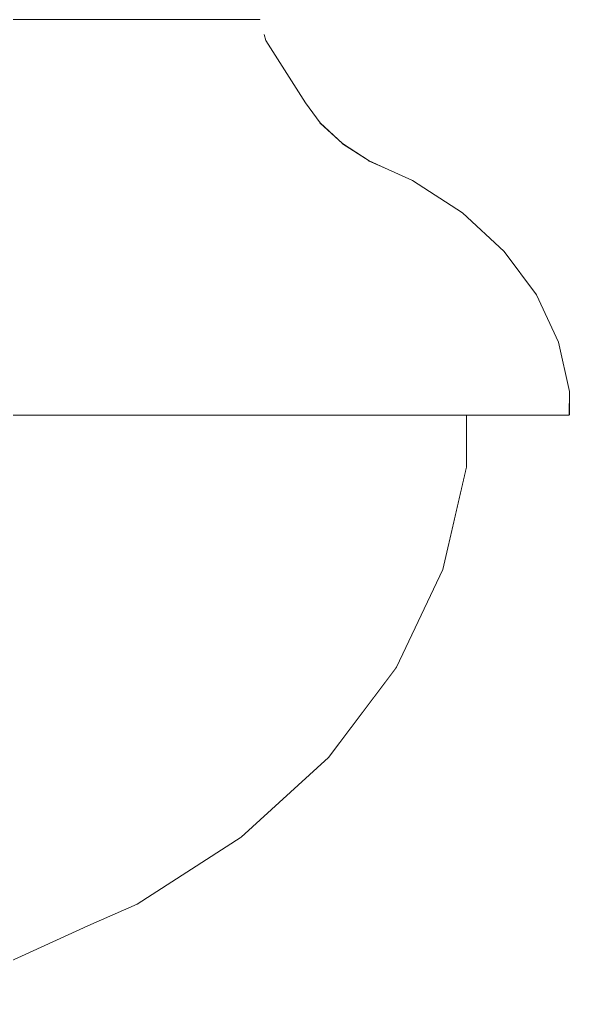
# Model space of a CAD drawing. Header units: millimetres. Extents: x 14397 to 67587, y -11631 to -8348.
# Drawn here: x 14977.6 to 15047.2, y -10570.1 to -10447.5 of the extents above; entities that cross this region are included whole.
import ezdxf

# ---------------------------------------------------------------- set-up
doc = ezdxf.new("R2010")
doc.units = ezdxf.units.MM
doc.header["$MEASUREMENT"] = 0
doc.linetypes.add('Wipeout_Contour', pattern=[1000, 0, -1000])
doc.layers.add('NewA-Ee_40_20-M_GeneralFFAndEInternalSanitary', color=7, linetype='Continuous')

# ---------------------------------------------------------------- blocks, each defined once
blk = doc.blocks.new('Section Elem_9_1', base_point=(6197.13, -111297.47))
at = {"color": 254, "linetype": 'Wipeout_Contour', "lineweight": 0, "ltscale": 73140.189749}
blk.add_wipeout([(15007.98, -10447.47), (15004.71, -10447.47), (15004.84, -10447.57), (15008.11, -10447.57)], dxfattribs=at).dxf.layer = 'NewA-Ee_40_20-M_GeneralFFAndEInternalSanitary'
at = {"color": 254, "linetype": 'Wipeout_Contour', "lineweight": 0, "ltscale": 73119.007672}
blk.add_wipeout([(15004.71, -10447.47), (14995.08, -10447.47), (14995.19, -10447.57), (15004.84, -10447.57)], dxfattribs=at).dxf.layer = 'NewA-Ee_40_20-M_GeneralFFAndEInternalSanitary'
at = {"color": 254, "linetype": 'Wipeout_Contour', "lineweight": 0, "ltscale": 73077.625061}
blk.add_wipeout([(14979.51, -10447.47), (14979.61, -10447.57), (14995.19, -10447.57), (14995.08, -10447.47)], dxfattribs=at).dxf.layer = 'NewA-Ee_40_20-M_GeneralFFAndEInternalSanitary'
at = {"color": 254, "linetype": 'Wipeout_Contour', "lineweight": 0, "ltscale": 73144.45961}
blk.add_wipeout([(15008.11, -10447.57), (15004.84, -10447.57), (15005.45, -10450.13), (15008.73, -10450.13)], dxfattribs=at).dxf.layer = 'NewA-Ee_40_20-M_GeneralFFAndEInternalSanitary'
at = {"layer": 'NewA-Ee_40_20-M_GeneralFFAndEInternalSanitary', "color": 1, "linetype": 'Continuous', "lineweight": 18}
for p, q in [((15007.98, -10447.47), (15008, -10447.47)), ((15008, -10447.45), (15008.01, -10447.5))]:
    blk.add_line(p, q, dxfattribs=at)
at = {"color": 254, "linetype": 'Wipeout_Contour', "lineweight": 0, "ltscale": 73017.958804}
blk.add_wipeout([(14979.51, -10447.47), (14958.72, -10447.47), (14958.8, -10447.57), (14979.61, -10447.57)], dxfattribs=at).dxf.layer = 'NewA-Ee_40_20-M_GeneralFFAndEInternalSanitary'
at = {"color": 254, "linetype": 'Wipeout_Contour', "lineweight": 0, "ltscale": 73123.222308}
blk.add_wipeout([(15004.84, -10447.57), (14995.19, -10447.57), (14995.76, -10450.13), (15005.45, -10450.13)], dxfattribs=at).dxf.layer = 'NewA-Ee_40_20-M_GeneralFFAndEInternalSanitary'
at = {"layer": 'NewA-Ee_40_20-M_GeneralFFAndEInternalSanitary', "color": 1, "linetype": 'Continuous', "lineweight": 18}
blk.add_line((15007.98, -10447.47), (15004.71, -10447.47), dxfattribs=at)
at = {"color": 254, "linetype": 'Wipeout_Contour', "lineweight": 0, "ltscale": 73081.731228}
blk.add_wipeout([(14995.19, -10447.57), (14979.61, -10447.57), (14980.11, -10450.13), (14995.76, -10450.13)], dxfattribs=at).dxf.layer = 'NewA-Ee_40_20-M_GeneralFFAndEInternalSanitary'
at = {"color": 254, "linetype": 'Wipeout_Contour', "lineweight": 0, "ltscale": 73165.607746}
blk.add_wipeout([(15005.45, -10450.13), (15010.38, -10458.02), (15013.78, -10458.02), (15008.73, -10450.13)], dxfattribs=at).dxf.layer = 'NewA-Ee_40_20-M_GeneralFFAndEInternalSanitary'
at = {"layer": 'NewA-Ee_40_20-M_GeneralFFAndEInternalSanitary', "color": 1, "linetype": 'Continuous', "lineweight": 18}
blk.add_line((15004.71, -10447.47), (14995.08, -10447.47), dxfattribs=at)
at = {"color": 254, "linetype": 'Wipeout_Contour', "lineweight": 0, "ltscale": 73021.908551}
blk.add_wipeout([(14979.61, -10447.57), (14958.8, -10447.57), (14959.21, -10450.13), (14980.11, -10450.13)], dxfattribs=at).dxf.layer = 'NewA-Ee_40_20-M_GeneralFFAndEInternalSanitary'
at = {"color": 254, "linetype": 'Wipeout_Contour', "lineweight": 0, "ltscale": 73143.957661}
blk.add_wipeout([(15005.45, -10450.13), (14995.76, -10450.13), (15000.35, -10458.02), (15010.38, -10458.02)], dxfattribs=at).dxf.layer = 'NewA-Ee_40_20-M_GeneralFFAndEInternalSanitary'
at = {"layer": 'NewA-Ee_40_20-M_GeneralFFAndEInternalSanitary', "color": 1, "linetype": 'Continuous', "lineweight": 18}
for p, q in [((14772.13, -10447.45), (15008, -10447.45)), ((14979.51, -10447.47), (14958.72, -10447.47)), ((14995.08, -10447.47), (14979.51, -10447.47)), ((15008.55, -10449.38), (15008.76, -10450.12))]:
    blk.add_line(p, q, dxfattribs=at)
at = {"color": 254, "linetype": 'Wipeout_Contour', "lineweight": 0, "ltscale": 73101.64886}
blk.add_wipeout([(14980.11, -10450.13), (14984.14, -10458.02), (15000.35, -10458.02), (14995.76, -10450.13)], dxfattribs=at).dxf.layer = 'NewA-Ee_40_20-M_GeneralFFAndEInternalSanitary'
at = {"color": 254, "linetype": 'Wipeout_Contour', "lineweight": 0, "ltscale": 73188.678839}
blk.add_wipeout([(15013.78, -10458.02), (15010.38, -10458.02), (15012.17, -10460.56), (15015.61, -10460.56)], dxfattribs=at).dxf.layer = 'NewA-Ee_40_20-M_GeneralFFAndEInternalSanitary'
at = {"color": 254, "linetype": 'Wipeout_Contour', "lineweight": 0, "ltscale": 73040.64492}
blk.add_wipeout([(14959.21, -10450.13), (14962.51, -10458.02), (14984.14, -10458.02), (14980.11, -10450.13)], dxfattribs=at).dxf.layer = 'NewA-Ee_40_20-M_GeneralFFAndEInternalSanitary'
at = {"color": 254, "linetype": 'Wipeout_Contour', "lineweight": 0, "ltscale": 73166.512438}
blk.add_wipeout([(15010.38, -10458.02), (15000.35, -10458.02), (15002.01, -10460.56), (15012.17, -10460.56)], dxfattribs=at).dxf.layer = 'NewA-Ee_40_20-M_GeneralFFAndEInternalSanitary'
at = {"layer": 'NewA-Ee_40_20-M_GeneralFFAndEInternalSanitary', "color": 1, "linetype": 'Continuous', "lineweight": 18}
blk.add_line((15008.76, -10450.12), (15013.8, -10458), dxfattribs=at)
at = {"color": 254, "linetype": 'Wipeout_Contour', "lineweight": 0, "ltscale": 73123.203865}
blk.add_wipeout([(14984.14, -10458.02), (14985.61, -10460.56), (15002.01, -10460.56), (15000.35, -10458.02)], dxfattribs=at).dxf.layer = 'NewA-Ee_40_20-M_GeneralFFAndEInternalSanitary'
at = {"color": 254, "linetype": 'Wipeout_Contour', "lineweight": 0, "ltscale": 73202.129938}
blk.add_wipeout([(15015.61, -10460.56), (15012.17, -10460.56), (15014.93, -10463.17), (15018.43, -10463.17)], dxfattribs=at).dxf.layer = 'NewA-Ee_40_20-M_GeneralFFAndEInternalSanitary'
at = {"color": 254, "linetype": 'Wipeout_Contour', "lineweight": 0, "ltscale": 73060.761156}
blk.add_wipeout([(14962.51, -10458.02), (14963.7, -10460.56), (14985.61, -10460.56), (14984.14, -10458.02)], dxfattribs=at).dxf.layer = 'NewA-Ee_40_20-M_GeneralFFAndEInternalSanitary'
at = {"color": 254, "linetype": 'Wipeout_Contour', "lineweight": 0, "ltscale": 73179.618695}
blk.add_wipeout([(15012.17, -10460.56), (15002.01, -10460.56), (15004.58, -10463.17), (15014.93, -10463.17)], dxfattribs=at).dxf.layer = 'NewA-Ee_40_20-M_GeneralFFAndEInternalSanitary'
at = {"layer": 'NewA-Ee_40_20-M_GeneralFFAndEInternalSanitary', "color": 1, "linetype": 'Continuous', "lineweight": 18}
blk.add_line((15013.8, -10458), (15015.63, -10460.55), dxfattribs=at)
at = {"color": 254, "linetype": 'Wipeout_Contour', "lineweight": 0, "ltscale": 73135.633963}
blk.add_wipeout([(14985.61, -10460.56), (14987.87, -10463.17), (15004.58, -10463.17), (15002.01, -10460.56)], dxfattribs=at).dxf.layer = 'NewA-Ee_40_20-M_GeneralFFAndEInternalSanitary'
at = {"color": 254, "linetype": 'Wipeout_Contour', "lineweight": 0, "ltscale": 73217.687373}
blk.add_wipeout([(15018.43, -10463.17), (15014.93, -10463.17), (15018.23, -10465.37), (15021.81, -10465.37)], dxfattribs=at).dxf.layer = 'NewA-Ee_40_20-M_GeneralFFAndEInternalSanitary'
at = {"color": 254, "linetype": 'Wipeout_Contour', "lineweight": 0, "ltscale": 73072.216164}
blk.add_wipeout([(14963.7, -10460.56), (14965.55, -10463.17), (14987.87, -10463.17), (14985.61, -10460.56)], dxfattribs=at).dxf.layer = 'NewA-Ee_40_20-M_GeneralFFAndEInternalSanitary'
at = {"color": 254, "linetype": 'Wipeout_Contour', "lineweight": 0, "ltscale": 73194.715016}
blk.add_wipeout([(15014.93, -10463.17), (15004.58, -10463.17), (15007.65, -10465.37), (15018.23, -10465.37)], dxfattribs=at).dxf.layer = 'NewA-Ee_40_20-M_GeneralFFAndEInternalSanitary'
at = {"layer": 'NewA-Ee_40_20-M_GeneralFFAndEInternalSanitary', "color": 1, "linetype": 'Continuous', "lineweight": 18}
blk.add_line((15015.63, -10460.55), (15018.46, -10463.16), dxfattribs=at)
at = {"color": 254, "linetype": 'Wipeout_Contour', "lineweight": 0, "ltscale": 73149.828347}
blk.add_wipeout([(14987.87, -10463.17), (14990.57, -10465.37), (15007.65, -10465.37), (15004.58, -10463.17)], dxfattribs=at).dxf.layer = 'NewA-Ee_40_20-M_GeneralFFAndEInternalSanitary'
at = {"color": 254, "linetype": 'Wipeout_Contour', "lineweight": 0, "ltscale": 73229.749504}
blk.add_wipeout([(15021.81, -10465.37), (15018.23, -10465.37), (15020.1, -10466.22), (15023.72, -10466.22)], dxfattribs=at).dxf.layer = 'NewA-Ee_40_20-M_GeneralFFAndEInternalSanitary'
at = {"color": 254, "linetype": 'Wipeout_Contour', "lineweight": 0, "ltscale": 73085.110307}
blk.add_wipeout([(14987.87, -10463.17), (14965.55, -10463.17), (14967.75, -10465.37), (14990.57, -10465.37)], dxfattribs=at).dxf.layer = 'NewA-Ee_40_20-M_GeneralFFAndEInternalSanitary'
at = {"color": 254, "linetype": 'Wipeout_Contour', "lineweight": 0, "ltscale": 73206.380479}
blk.add_wipeout([(15018.23, -10465.37), (15007.65, -10465.37), (15009.39, -10466.22), (15020.1, -10466.22)], dxfattribs=at).dxf.layer = 'NewA-Ee_40_20-M_GeneralFFAndEInternalSanitary'
at = {"layer": 'NewA-Ee_40_20-M_GeneralFFAndEInternalSanitary', "color": 1, "linetype": 'Continuous', "lineweight": 18}
blk.add_line((15018.46, -10463.16), (15021.84, -10465.35), dxfattribs=at)
at = {"color": 254, "linetype": 'Wipeout_Contour', "lineweight": 0, "ltscale": 73160.723009}
blk.add_wipeout([(15007.65, -10465.37), (14990.57, -10465.37), (14992.09, -10466.22), (15009.39, -10466.22)], dxfattribs=at).dxf.layer = 'NewA-Ee_40_20-M_GeneralFFAndEInternalSanitary'
at = {"color": 254, "linetype": 'Wipeout_Contour', "lineweight": 0, "ltscale": 73241.443523}
blk.add_wipeout([(15023.72, -10466.22), (15020.1, -10466.22), (15023.58, -10467.82), (15027.29, -10467.82)], dxfattribs=at).dxf.layer = 'NewA-Ee_40_20-M_GeneralFFAndEInternalSanitary'
at = {"color": 254, "linetype": 'Wipeout_Contour', "lineweight": 0, "ltscale": 73094.894919}
blk.add_wipeout([(14990.57, -10465.37), (14967.75, -10465.37), (14969, -10466.22), (14992.09, -10466.22)], dxfattribs=at).dxf.layer = 'NewA-Ee_40_20-M_GeneralFFAndEInternalSanitary'
at = {"color": 254, "linetype": 'Wipeout_Contour', "lineweight": 0, "ltscale": 73217.668558}
blk.add_wipeout([(15020.1, -10466.22), (15009.39, -10466.22), (15012.63, -10467.82), (15023.58, -10467.82)], dxfattribs=at).dxf.layer = 'NewA-Ee_40_20-M_GeneralFFAndEInternalSanitary'
at = {"layer": 'NewA-Ee_40_20-M_GeneralFFAndEInternalSanitary', "color": 1, "linetype": 'Continuous', "lineweight": 18}
blk.add_line((15021.84, -10465.35), (15023.75, -10466.21), dxfattribs=at)
at = {"color": 254, "linetype": 'Wipeout_Contour', "lineweight": 0, "ltscale": 73171.214074}
blk.add_wipeout([(15009.39, -10466.22), (14992.09, -10466.22), (14994.94, -10467.82), (15012.63, -10467.82)], dxfattribs=at).dxf.layer = 'NewA-Ee_40_20-M_GeneralFFAndEInternalSanitary'
at = {"color": 254, "linetype": 'Wipeout_Contour', "lineweight": 0, "ltscale": 73263.959303}
blk.add_wipeout([(15023.58, -10467.82), (15029.73, -10471.92), (15033.59, -10471.92), (15027.29, -10467.82)], dxfattribs=at).dxf.layer = 'NewA-Ee_40_20-M_GeneralFFAndEInternalSanitary'
at = {"color": 254, "linetype": 'Wipeout_Contour', "lineweight": 0, "ltscale": 73104.236384}
blk.add_wipeout([(14992.09, -10466.22), (14969, -10466.22), (14971.33, -10467.82), (14994.94, -10467.82)], dxfattribs=at).dxf.layer = 'NewA-Ee_40_20-M_GeneralFFAndEInternalSanitary'
at = {"color": 254, "linetype": 'Wipeout_Contour', "lineweight": 0, "ltscale": 73239.452866}
blk.add_wipeout([(15012.63, -10467.82), (15018.36, -10471.92), (15029.73, -10471.92), (15023.58, -10467.82)], dxfattribs=at).dxf.layer = 'NewA-Ee_40_20-M_GeneralFFAndEInternalSanitary'
at = {"layer": 'NewA-Ee_40_20-M_GeneralFFAndEInternalSanitary', "color": 1, "linetype": 'Continuous', "lineweight": 18}
blk.add_line((15023.75, -10466.21), (15027.31, -10467.81), dxfattribs=at)
at = {"color": 254, "linetype": 'Wipeout_Contour', "lineweight": 0, "ltscale": 73191.563944}
blk.add_wipeout([(14994.94, -10467.82), (14999.98, -10471.92), (15018.36, -10471.92), (15012.63, -10467.82)], dxfattribs=at).dxf.layer = 'NewA-Ee_40_20-M_GeneralFFAndEInternalSanitary'
at = {"color": 254, "linetype": 'Wipeout_Contour', "lineweight": 0, "ltscale": 73292.990879}
blk.add_wipeout([(15033.59, -10471.92), (15029.73, -10471.92), (15034.89, -10476.79), (15038.86, -10476.79)], dxfattribs=at).dxf.layer = 'NewA-Ee_40_20-M_GeneralFFAndEInternalSanitary'
at = {"color": 254, "linetype": 'Wipeout_Contour', "lineweight": 0, "ltscale": 73122.517263}
blk.add_wipeout([(14994.94, -10467.82), (14971.33, -10467.82), (14975.44, -10471.92), (14999.98, -10471.92)], dxfattribs=at).dxf.layer = 'NewA-Ee_40_20-M_GeneralFFAndEInternalSanitary'
at = {"color": 254, "linetype": 'Wipeout_Contour', "lineweight": 0, "ltscale": 73267.620594}
blk.add_wipeout([(15018.36, -10471.92), (15023.16, -10476.79), (15034.89, -10476.79), (15029.73, -10471.92)], dxfattribs=at).dxf.layer = 'NewA-Ee_40_20-M_GeneralFFAndEInternalSanitary'
at = {"layer": 'NewA-Ee_40_20-M_GeneralFFAndEInternalSanitary', "color": 1, "linetype": 'Continuous', "lineweight": 18}
blk.add_line((15027.31, -10467.81), (15033.61, -10471.91), dxfattribs=at)
at = {"color": 254, "linetype": 'Wipeout_Contour', "lineweight": 0, "ltscale": 73218.046928}
blk.add_wipeout([(15018.36, -10471.92), (14999.98, -10471.92), (15004.2, -10476.79), (15023.16, -10476.79)], dxfattribs=at).dxf.layer = 'NewA-Ee_40_20-M_GeneralFFAndEInternalSanitary'
at = {"color": 254, "linetype": 'Wipeout_Contour', "lineweight": 0, "ltscale": 73320.046645}
blk.add_wipeout([(15038.86, -10476.79), (15034.89, -10476.79), (15038.89, -10482.29), (15042.95, -10482.29)], dxfattribs=at).dxf.layer = 'NewA-Ee_40_20-M_GeneralFFAndEInternalSanitary'
at = {"color": 254, "linetype": 'Wipeout_Contour', "lineweight": 0, "ltscale": 73146.573007}
blk.add_wipeout([(14999.98, -10471.92), (14975.44, -10471.92), (14978.89, -10476.79), (15004.2, -10476.79)], dxfattribs=at).dxf.layer = 'NewA-Ee_40_20-M_GeneralFFAndEInternalSanitary'
at = {"color": 254, "linetype": 'Wipeout_Contour', "lineweight": 0, "ltscale": 73293.978077}
blk.add_wipeout([(15023.16, -10476.79), (15026.87, -10482.29), (15038.89, -10482.29), (15034.89, -10476.79)], dxfattribs=at).dxf.layer = 'NewA-Ee_40_20-M_GeneralFFAndEInternalSanitary'
at = {"layer": 'NewA-Ee_40_20-M_GeneralFFAndEInternalSanitary', "color": 1, "linetype": 'Continuous', "lineweight": 18}
blk.add_line((15033.61, -10471.91), (15038.89, -10476.78), dxfattribs=at)
at = {"color": 254, "linetype": 'Wipeout_Contour', "lineweight": 0, "ltscale": 73056.511881}
blk.add_wipeout([(14975.44, -10471.92), (14945.88, -10471.92), (14948.39, -10476.79), (14978.89, -10476.79)], dxfattribs=at).dxf.layer = 'NewA-Ee_40_20-M_GeneralFFAndEInternalSanitary'
at = {"color": 254, "linetype": 'Wipeout_Contour', "lineweight": 0, "ltscale": 73243.043465}
blk.add_wipeout([(15004.2, -10476.79), (15007.47, -10482.29), (15026.87, -10482.29), (15023.16, -10476.79)], dxfattribs=at).dxf.layer = 'NewA-Ee_40_20-M_GeneralFFAndEInternalSanitary'
at = {"color": 254, "linetype": 'Wipeout_Contour', "lineweight": 0, "ltscale": 73344.305065}
blk.add_wipeout([(15038.89, -10482.29), (15041.61, -10488.26), (15045.74, -10488.26), (15042.95, -10482.29)], dxfattribs=at).dxf.layer = 'NewA-Ee_40_20-M_GeneralFFAndEInternalSanitary'
at = {"color": 254, "linetype": 'Wipeout_Contour', "lineweight": 0, "ltscale": 73169.609027}
blk.add_wipeout([(15004.2, -10476.79), (14978.89, -10476.79), (14981.56, -10482.29), (15007.47, -10482.29)], dxfattribs=at).dxf.layer = 'NewA-Ee_40_20-M_GeneralFFAndEInternalSanitary'
at = {"color": 254, "linetype": 'Wipeout_Contour', "lineweight": 0, "ltscale": 73317.725071}
blk.add_wipeout([(15038.89, -10482.29), (15026.87, -10482.29), (15029.41, -10488.26), (15041.61, -10488.26)], dxfattribs=at).dxf.layer = 'NewA-Ee_40_20-M_GeneralFFAndEInternalSanitary'
at = {"layer": 'NewA-Ee_40_20-M_GeneralFFAndEInternalSanitary', "color": 1, "linetype": 'Continuous', "lineweight": 18}
blk.add_line((15038.89, -10476.78), (15042.98, -10482.28), dxfattribs=at)
at = {"color": 254, "linetype": 'Wipeout_Contour', "lineweight": 0, "ltscale": 73077.079255}
blk.add_wipeout([(14948.39, -10476.79), (14950.34, -10482.29), (14981.56, -10482.29), (14978.89, -10476.79)], dxfattribs=at).dxf.layer = 'NewA-Ee_40_20-M_GeneralFFAndEInternalSanitary'
at = {"color": 254, "linetype": 'Wipeout_Contour', "lineweight": 0, "ltscale": 73265.794774}
blk.add_wipeout([(15026.87, -10482.29), (15007.47, -10482.29), (15009.69, -10488.26), (15029.41, -10488.26)], dxfattribs=at).dxf.layer = 'NewA-Ee_40_20-M_GeneralFFAndEInternalSanitary'
at = {"color": 254, "linetype": 'Wipeout_Contour', "lineweight": 0, "ltscale": 73365.033325}
blk.add_wipeout([(15045.74, -10488.26), (15041.61, -10488.26), (15042.96, -10494.5), (15047.13, -10494.5)], dxfattribs=at).dxf.layer = 'NewA-Ee_40_20-M_GeneralFFAndEInternalSanitary'
at = {"color": 254, "linetype": 'Wipeout_Contour', "lineweight": 0, "ltscale": 73190.926197}
blk.add_wipeout([(15007.47, -10482.29), (14981.56, -10482.29), (14983.38, -10488.26), (15009.69, -10488.26)], dxfattribs=at).dxf.layer = 'NewA-Ee_40_20-M_GeneralFFAndEInternalSanitary'
at = {"color": 254, "linetype": 'Wipeout_Contour', "lineweight": 0, "ltscale": 73338.144379}
blk.add_wipeout([(15041.61, -10488.26), (15029.41, -10488.26), (15030.67, -10494.5), (15042.96, -10494.5)], dxfattribs=at).dxf.layer = 'NewA-Ee_40_20-M_GeneralFFAndEInternalSanitary'
at = {"layer": 'NewA-Ee_40_20-M_GeneralFFAndEInternalSanitary', "color": 1, "linetype": 'Continuous', "lineweight": 18}
blk.add_line((15042.98, -10482.28), (15045.77, -10488.25), dxfattribs=at)
at = {"color": 254, "linetype": 'Wipeout_Contour', "lineweight": 0, "ltscale": 73096.590683}
blk.add_wipeout([(14981.56, -10482.29), (14950.34, -10482.29), (14951.67, -10488.26), (14983.38, -10488.26)], dxfattribs=at).dxf.layer = 'NewA-Ee_40_20-M_GeneralFFAndEInternalSanitary'
at = {"color": 254, "linetype": 'Wipeout_Contour', "lineweight": 0, "ltscale": 73285.61377}
blk.add_wipeout([(15029.41, -10488.26), (15009.69, -10488.26), (15010.81, -10494.5), (15030.67, -10494.5)], dxfattribs=at).dxf.layer = 'NewA-Ee_40_20-M_GeneralFFAndEInternalSanitary'
at = {"color": 254, "linetype": 'Wipeout_Contour', "lineweight": 0, "ltscale": 73377.67264}
blk.add_wipeout([(15042.96, -10494.5), (15042.94, -10497.37), (15047.1, -10497.37), (15047.13, -10494.5)], dxfattribs=at).dxf.layer = 'NewA-Ee_40_20-M_GeneralFFAndEInternalSanitary'
at = {"layer": 'NewA-Ee_40_20-M_GeneralFFAndEInternalSanitary', "color": 1, "linetype": 'Continuous', "lineweight": 18}
blk.add_line((15045.77, -10488.25), (15047.16, -10494.49), dxfattribs=at)
at = {"color": 254, "linetype": 'Wipeout_Contour', "lineweight": 0, "ltscale": 73209.880694}
blk.add_wipeout([(15009.69, -10488.26), (14983.38, -10488.26), (14984.29, -10494.5), (15010.81, -10494.5)], dxfattribs=at).dxf.layer = 'NewA-Ee_40_20-M_GeneralFFAndEInternalSanitary'
at = {"color": 254, "linetype": 'Wipeout_Contour', "lineweight": 0, "ltscale": 73350.684222}
blk.add_wipeout([(15030.65, -10497.37), (15042.94, -10497.37), (15042.96, -10494.5), (15030.67, -10494.5)], dxfattribs=at).dxf.layer = 'NewA-Ee_40_20-M_GeneralFFAndEInternalSanitary'
at = {"color": 254, "linetype": 'Wipeout_Contour', "lineweight": 0, "ltscale": 73114.456766}
blk.add_wipeout([(14983.38, -10488.26), (14951.67, -10488.26), (14952.33, -10494.5), (14984.29, -10494.5)], dxfattribs=at).dxf.layer = 'NewA-Ee_40_20-M_GeneralFFAndEInternalSanitary'
at = {"color": 254, "linetype": 'Wipeout_Contour', "lineweight": 0, "ltscale": 73297.961012}
blk.add_wipeout([(15010.81, -10494.5), (15010.79, -10497.37), (15030.65, -10497.37), (15030.67, -10494.5)], dxfattribs=at).dxf.layer = 'NewA-Ee_40_20-M_GeneralFFAndEInternalSanitary'
at = {"color": 254, "linetype": 'Wipeout_Contour', "lineweight": 0, "ltscale": 73381.03401}
blk.add_wipeout([(15047.1, -10497.37), (15042.94, -10497.37), (15042.94, -10497.47), (15047.1, -10497.47)], dxfattribs=at).dxf.layer = 'NewA-Ee_40_20-M_GeneralFFAndEInternalSanitary'
at = {"layer": 'NewA-Ee_40_20-M_GeneralFFAndEInternalSanitary', "color": 1, "linetype": 'Continuous', "lineweight": 18}
for p, q in [((15047.1, -10497.47), (15047.13, -10494.5)), ((15047.16, -10494.49), (15047.13, -10497.46)), ((15047.13, -10497.46), (15047.1, -10497.46))]:
    blk.add_line(p, q, dxfattribs=at)
at = {"color": 254, "linetype": 'Wipeout_Contour', "lineweight": 0, "ltscale": 73221.950647}
blk.add_wipeout([(14984.29, -10494.5), (14984.27, -10497.37), (15010.79, -10497.37), (15010.81, -10494.5)], dxfattribs=at).dxf.layer = 'NewA-Ee_40_20-M_GeneralFFAndEInternalSanitary'
at = {"color": 254, "linetype": 'Wipeout_Contour', "lineweight": 0, "ltscale": 73354.0485}
blk.add_wipeout([(15042.94, -10497.37), (15030.65, -10497.37), (15030.65, -10497.47), (15042.94, -10497.47)], dxfattribs=at).dxf.layer = 'NewA-Ee_40_20-M_GeneralFFAndEInternalSanitary'
at = {"layer": 'NewA-Ee_40_20-M_GeneralFFAndEInternalSanitary', "color": 1, "linetype": 'Continuous', "lineweight": 18}
blk.add_line((15047.1, -10497.47), (15042.94, -10497.47), dxfattribs=at)
at = {"color": 254, "linetype": 'Wipeout_Contour', "lineweight": 0, "ltscale": 73126.177628}
blk.add_wipeout([(14952.32, -10497.37), (14984.27, -10497.37), (14984.29, -10494.5), (14952.33, -10494.5)], dxfattribs=at).dxf.layer = 'NewA-Ee_40_20-M_GeneralFFAndEInternalSanitary'
at = {"color": 254, "linetype": 'Wipeout_Contour', "lineweight": 0, "ltscale": 73301.330972}
blk.add_wipeout([(15010.79, -10497.37), (15010.79, -10497.47), (15030.65, -10497.47), (15030.65, -10497.37)], dxfattribs=at).dxf.layer = 'NewA-Ee_40_20-M_GeneralFFAndEInternalSanitary'
at = {"color": 254, "linetype": 'Wipeout_Contour', "lineweight": 0, "ltscale": 73225.328805}
blk.add_wipeout([(15010.79, -10497.37), (14984.27, -10497.37), (14984.27, -10497.47), (15010.79, -10497.47)], dxfattribs=at).dxf.layer = 'NewA-Ee_40_20-M_GeneralFFAndEInternalSanitary'
at = {"color": 254, "linetype": 'Wipeout_Contour', "lineweight": 0, "ltscale": 73346.486206}
blk.add_wipeout([(15030.23, -10504.05), (15034.09, -10504.05), (15034.09, -10497.47), (15030.23, -10497.47)], dxfattribs=at).dxf.layer = 'NewA-Ee_40_20-M_GeneralFFAndEInternalSanitary'
at = {"color": 254, "linetype": 'Wipeout_Contour', "lineweight": 0, "ltscale": 73129.566127}
blk.add_wipeout([(14952.32, -10497.47), (14984.27, -10497.47), (14984.27, -10497.37), (14952.32, -10497.37)], dxfattribs=at).dxf.layer = 'NewA-Ee_40_20-M_GeneralFFAndEInternalSanitary'
at = {"color": 254, "linetype": 'Wipeout_Contour', "lineweight": 0, "ltscale": 73321.448926}
blk.add_wipeout([(15030.23, -10497.47), (15018.82, -10497.47), (15018.82, -10504.05), (15030.23, -10504.05)], dxfattribs=at).dxf.layer = 'NewA-Ee_40_20-M_GeneralFFAndEInternalSanitary'
at = {"layer": 'NewA-Ee_40_20-M_GeneralFFAndEInternalSanitary', "color": 1, "linetype": 'Continuous', "lineweight": 18}
blk.add_line((15042.94, -10497.47), (15030.65, -10497.47), dxfattribs=at)
at = {"color": 254, "linetype": 'Wipeout_Contour', "lineweight": 0, "ltscale": 73272.536471}
blk.add_wipeout([(15000.38, -10497.47), (15000.38, -10504.05), (15018.82, -10504.05), (15018.82, -10497.47)], dxfattribs=at).dxf.layer = 'NewA-Ee_40_20-M_GeneralFFAndEInternalSanitary'
at = {"color": 254, "linetype": 'Wipeout_Contour', "lineweight": 0, "ltscale": 73364.051046}
blk.add_wipeout([(15030.23, -10504.05), (15027.31, -10517), (15031.11, -10517), (15034.09, -10504.05)], dxfattribs=at).dxf.layer = 'NewA-Ee_40_20-M_GeneralFFAndEInternalSanitary'
at = {"layer": 'NewA-Ee_40_20-M_GeneralFFAndEInternalSanitary', "color": 1, "linetype": 'Continuous', "lineweight": 18}
for p, q in [((15030.65, -10497.47), (15010.79, -10497.47)), ((15034.12, -10497.47), (15034.12, -10504.04))]:
    blk.add_line(p, q, dxfattribs=at)
at = {"color": 254, "linetype": 'Wipeout_Contour', "lineweight": 0, "ltscale": 73202.017935}
blk.add_wipeout([(15000.38, -10497.47), (14975.77, -10497.47), (14975.77, -10504.05), (15000.38, -10504.05)], dxfattribs=at).dxf.layer = 'NewA-Ee_40_20-M_GeneralFFAndEInternalSanitary'
at = {"color": 254, "linetype": 'Wipeout_Contour', "lineweight": 0, "ltscale": 73339.247519}
blk.add_wipeout([(15018.82, -10504.05), (15016.11, -10517), (15027.31, -10517), (15030.23, -10504.05)], dxfattribs=at).dxf.layer = 'NewA-Ee_40_20-M_GeneralFFAndEInternalSanitary'
at = {"layer": 'NewA-Ee_40_20-M_GeneralFFAndEInternalSanitary', "color": 1, "linetype": 'Continuous', "lineweight": 18}
for p, q in [((14984.27, -10497.47), (14952.32, -10497.47)), ((15010.79, -10497.47), (14984.27, -10497.47))]:
    blk.add_line(p, q, dxfattribs=at)
at = {"color": 254, "linetype": 'Wipeout_Contour', "lineweight": 0, "ltscale": 73290.785864}
blk.add_wipeout([(15000.38, -10504.05), (14998, -10517), (15016.11, -10517), (15018.82, -10504.05)], dxfattribs=at).dxf.layer = 'NewA-Ee_40_20-M_GeneralFFAndEInternalSanitary'
at = {"color": 254, "linetype": 'Wipeout_Contour', "lineweight": 0, "ltscale": 73378.755403}
blk.add_wipeout([(15027.31, -10517), (15021.58, -10529.37), (15025.24, -10529.37), (15031.11, -10517)], dxfattribs=at).dxf.layer = 'NewA-Ee_40_20-M_GeneralFFAndEInternalSanitary'
at = {"layer": 'NewA-Ee_40_20-M_GeneralFFAndEInternalSanitary', "color": 1, "linetype": 'Continuous', "lineweight": 18}
blk.add_line((15034.12, -10504.04), (15031.14, -10517), dxfattribs=at)
at = {"color": 254, "linetype": 'Wipeout_Contour', "lineweight": 0, "ltscale": 73220.916006}
blk.add_wipeout([(14973.83, -10517), (14998, -10517), (15000.38, -10504.05), (14975.77, -10504.05)], dxfattribs=at).dxf.layer = 'NewA-Ee_40_20-M_GeneralFFAndEInternalSanitary'
at = {"color": 254, "linetype": 'Wipeout_Contour', "lineweight": 0, "ltscale": 73354.62702}
blk.add_wipeout([(15010.77, -10529.37), (15021.58, -10529.37), (15027.31, -10517), (15016.11, -10517)], dxfattribs=at).dxf.layer = 'NewA-Ee_40_20-M_GeneralFFAndEInternalSanitary'
at = {"color": 254, "linetype": 'Wipeout_Contour', "lineweight": 0, "ltscale": 73307.47718}
blk.add_wipeout([(14998, -10517), (14993.31, -10529.37), (15010.77, -10529.37), (15016.11, -10517)], dxfattribs=at).dxf.layer = 'NewA-Ee_40_20-M_GeneralFFAndEInternalSanitary'
at = {"color": 254, "linetype": 'Wipeout_Contour', "lineweight": 0, "ltscale": 73239.496089}
blk.add_wipeout([(14973.83, -10517), (14969.99, -10529.37), (14993.31, -10529.37), (14998, -10517)], dxfattribs=at).dxf.layer = 'NewA-Ee_40_20-M_GeneralFFAndEInternalSanitary'
at = {"color": 254, "linetype": 'Wipeout_Contour', "lineweight": 0, "ltscale": 73382.635833}
blk.add_wipeout([(15021.58, -10529.37), (15013.2, -10540.76), (15016.66, -10540.76), (15025.24, -10529.37)], dxfattribs=at).dxf.layer = 'NewA-Ee_40_20-M_GeneralFFAndEInternalSanitary'
at = {"layer": 'NewA-Ee_40_20-M_GeneralFFAndEInternalSanitary', "color": 1, "linetype": 'Continuous', "lineweight": 18}
blk.add_line((15031.14, -10517), (15025.27, -10529.36), dxfattribs=at)
at = {"color": 254, "linetype": 'Wipeout_Contour', "lineweight": 0, "ltscale": 73359.598524}
blk.add_wipeout([(15002.97, -10540.76), (15013.2, -10540.76), (15021.58, -10529.37), (15010.77, -10529.37)], dxfattribs=at).dxf.layer = 'NewA-Ee_40_20-M_GeneralFFAndEInternalSanitary'
at = {"color": 254, "linetype": 'Wipeout_Contour', "lineweight": 0, "ltscale": 73314.574453}
blk.add_wipeout([(14986.45, -10540.76), (15002.97, -10540.76), (15010.77, -10529.37), (14993.31, -10529.37)], dxfattribs=at).dxf.layer = 'NewA-Ee_40_20-M_GeneralFFAndEInternalSanitary'
at = {"color": 254, "linetype": 'Wipeout_Contour', "lineweight": 0, "ltscale": 73249.655211}
blk.add_wipeout([(14964.39, -10540.76), (14986.45, -10540.76), (14993.31, -10529.37), (14969.99, -10529.37)], dxfattribs=at).dxf.layer = 'NewA-Ee_40_20-M_GeneralFFAndEInternalSanitary'
at = {"color": 254, "linetype": 'Wipeout_Contour', "lineweight": 0, "ltscale": 73375.578361}
blk.add_wipeout([(15013.2, -10540.76), (15002.42, -10550.84), (15005.63, -10550.84), (15016.66, -10540.76)], dxfattribs=at).dxf.layer = 'NewA-Ee_40_20-M_GeneralFFAndEInternalSanitary'
at = {"layer": 'NewA-Ee_40_20-M_GeneralFFAndEInternalSanitary', "color": 1, "linetype": 'Continuous', "lineweight": 18}
blk.add_line((15025.27, -10529.36), (15016.69, -10540.76), dxfattribs=at)
at = {"color": 254, "linetype": 'Wipeout_Contour', "lineweight": 0, "ltscale": 73354.014472}
blk.add_wipeout([(15002.97, -10540.76), (14992.94, -10550.84), (15002.42, -10550.84), (15013.2, -10540.76)], dxfattribs=at).dxf.layer = 'NewA-Ee_40_20-M_GeneralFFAndEInternalSanitary'
at = {"color": 254, "linetype": 'Wipeout_Contour', "lineweight": 0, "ltscale": 73311.864347}
blk.add_wipeout([(14986.45, -10540.76), (14977.63, -10550.84), (14992.94, -10550.84), (15002.97, -10540.76)], dxfattribs=at).dxf.layer = 'NewA-Ee_40_20-M_GeneralFFAndEInternalSanitary'
at = {"color": 254, "linetype": 'Wipeout_Contour', "lineweight": 0, "ltscale": 73251.08557}
blk.add_wipeout([(14964.39, -10540.76), (14957.18, -10550.84), (14977.63, -10550.84), (14986.45, -10540.76)], dxfattribs=at).dxf.layer = 'NewA-Ee_40_20-M_GeneralFFAndEInternalSanitary'
at = {"color": 254, "linetype": 'Wipeout_Contour', "lineweight": 0, "ltscale": 73357.801468}
blk.add_wipeout([(15002.42, -10550.84), (14989.57, -10559.3), (14992.48, -10559.3), (15005.63, -10550.84)], dxfattribs=at).dxf.layer = 'NewA-Ee_40_20-M_GeneralFFAndEInternalSanitary'
at = {"layer": 'NewA-Ee_40_20-M_GeneralFFAndEInternalSanitary', "color": 1, "linetype": 'Continuous', "lineweight": 18}
blk.add_line((15016.69, -10540.76), (15005.65, -10550.84), dxfattribs=at)
at = {"color": 254, "linetype": 'Wipeout_Contour', "lineweight": 0, "ltscale": 73338.048185}
blk.add_wipeout([(14992.94, -10550.84), (14980.99, -10559.3), (14989.57, -10559.3), (15002.42, -10550.84)], dxfattribs=at).dxf.layer = 'NewA-Ee_40_20-M_GeneralFFAndEInternalSanitary'
at = {"color": 254, "linetype": 'Wipeout_Contour', "lineweight": 0, "ltscale": 73299.431681}
blk.add_wipeout([(14977.63, -10550.84), (14967.12, -10559.3), (14980.99, -10559.3), (14992.94, -10550.84)], dxfattribs=at).dxf.layer = 'NewA-Ee_40_20-M_GeneralFFAndEInternalSanitary'
at = {"color": 254, "linetype": 'Wipeout_Contour', "lineweight": 0, "ltscale": 73339.39819}
blk.add_wipeout([(14989.57, -10559.3), (14983.51, -10562.04), (14986.27, -10562.04), (14992.48, -10559.3)], dxfattribs=at).dxf.layer = 'NewA-Ee_40_20-M_GeneralFFAndEInternalSanitary'
at = {"layer": 'NewA-Ee_40_20-M_GeneralFFAndEInternalSanitary', "color": 1, "linetype": 'Continuous', "lineweight": 18}
blk.add_line((15005.65, -10550.84), (14992.5, -10559.3), dxfattribs=at)
at = {"color": 254, "linetype": 'Wipeout_Contour', "lineweight": 0, "ltscale": 73321.082454}
blk.add_wipeout([(14980.99, -10559.3), (14975.34, -10562.04), (14983.51, -10562.04), (14989.57, -10559.3)], dxfattribs=at).dxf.layer = 'NewA-Ee_40_20-M_GeneralFFAndEInternalSanitary'
at = {"color": 254, "linetype": 'Wipeout_Contour', "lineweight": 0, "ltscale": 73285.282276}
blk.add_wipeout([(14967.12, -10559.3), (14962.15, -10562.04), (14975.34, -10562.04), (14980.99, -10559.3)], dxfattribs=at).dxf.layer = 'NewA-Ee_40_20-M_GeneralFFAndEInternalSanitary'
at = {"color": 254, "linetype": 'Wipeout_Contour', "lineweight": 0, "ltscale": 73313.331297}
blk.add_wipeout([(14983.51, -10562.04), (14966.27, -10570.11), (14968.63, -10570.11), (14986.27, -10562.04)], dxfattribs=at).dxf.layer = 'NewA-Ee_40_20-M_GeneralFFAndEInternalSanitary'
at = {"layer": 'NewA-Ee_40_20-M_GeneralFFAndEInternalSanitary', "color": 1, "linetype": 'Continuous', "lineweight": 18}
blk.add_line((14992.5, -10559.3), (14986.29, -10562.04), dxfattribs=at)
at = {"color": 254, "linetype": 'Wipeout_Contour', "lineweight": 0, "ltscale": 73296.805682}
blk.add_wipeout([(14975.34, -10562.04), (14959.3, -10570.11), (14966.27, -10570.11), (14983.51, -10562.04)], dxfattribs=at).dxf.layer = 'NewA-Ee_40_20-M_GeneralFFAndEInternalSanitary'
at = {"layer": 'NewA-Ee_40_20-M_GeneralFFAndEInternalSanitary', "color": 1, "linetype": 'Continuous', "lineweight": 18}
blk.add_line((14986.29, -10562.04), (14968.65, -10570.11), dxfattribs=at)

msp = doc.modelspace()

# ---------------------------------------------------------------- block references
at = {"layer": 'NewA-Ee_40_20-M_GeneralFFAndEInternalSanitary', "lineweight": 0}
msp.add_blockref('Section Elem_9_1', (6197.13, -111297.47), dxfattribs=at)

doc.saveas('drawing.dxf')
